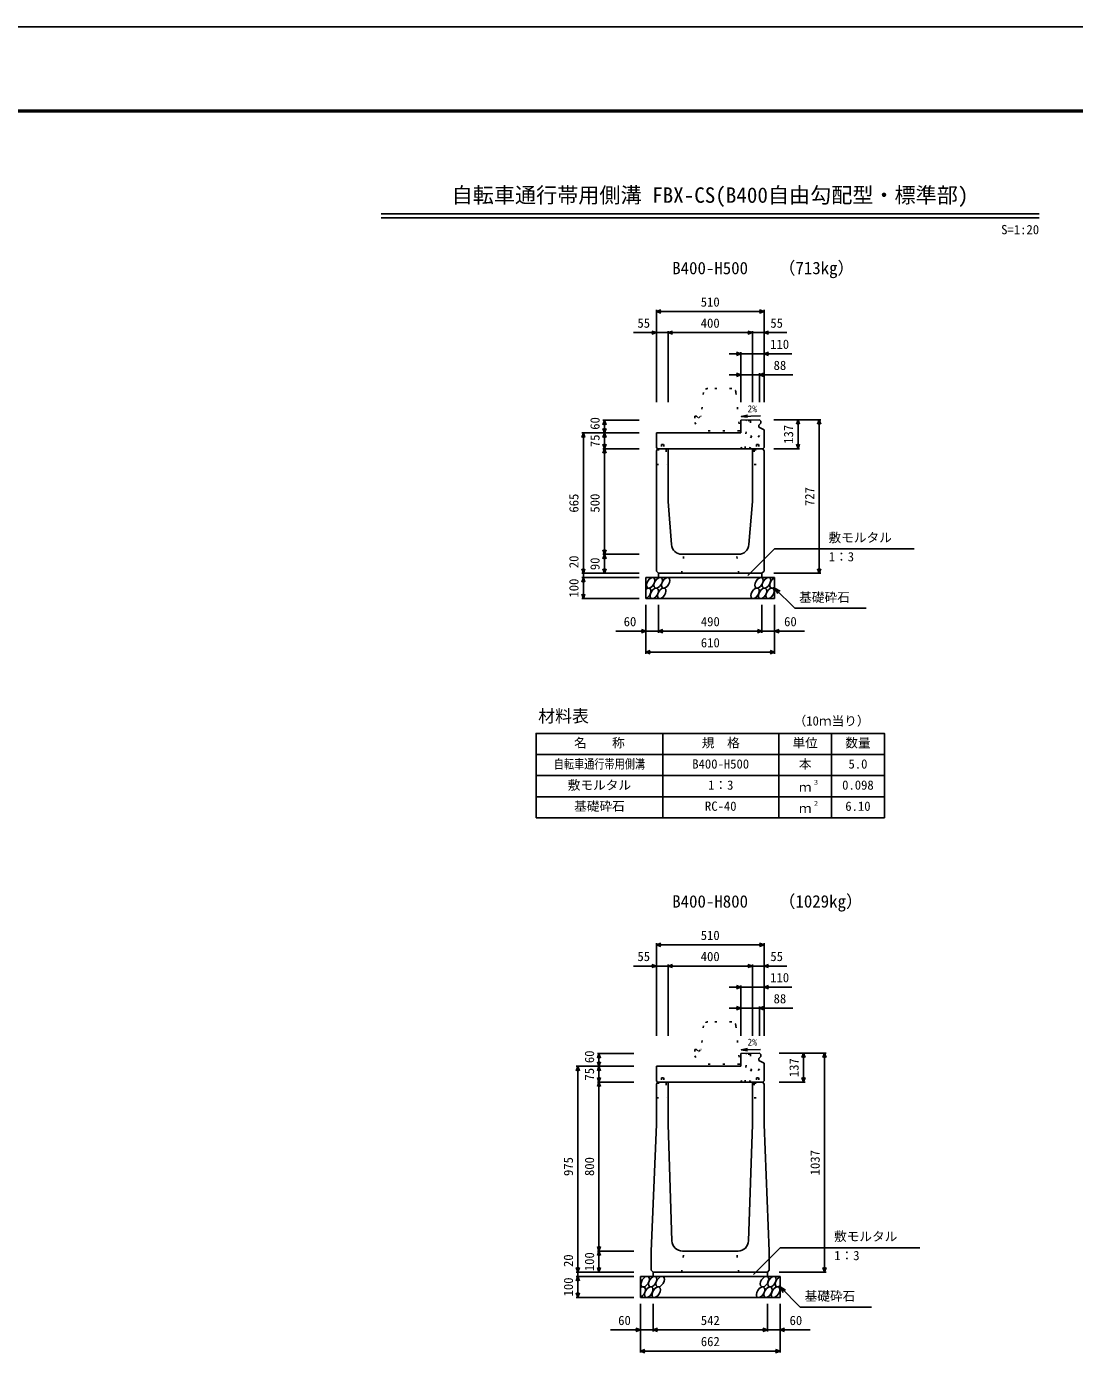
# Model space of a CAD drawing. Units: millimetres, scale not verified. Extents: x -12600 to 12600, y -5940 to 5940.
# Drawn here: x 962 to 5924, y -413 to 5940 of the extents above; entities that cross this region are included whole.
import ezdxf
from ezdxf.enums import TextEntityAlignment as Align

# ---------------------------------------------------------------- set-up
doc = ezdxf.new("R2010")
doc.units = ezdxf.units.MM
doc.header["$LTSCALE"] = 40
doc.linetypes.add('DOTTED', pattern=[1.75, 0.25, -1.5])
for name, color, linetype, lineweight in [('0-0_DIM', 7, 'Continuous', 25), ('0-1_Defpoints', 5, 'Continuous', 25), ('0-2_HATCH', 6, 'Continuous', 25), ('0-3_HYO', 3, 'Continuous', 25), ('0-4_HYO2', 4, 'Continuous', 25), ('0-5_OUTLINE', 3, 'Continuous', 25), ('0-6_OUTLINE2', 4, 'DOTTED', 25), ('0-7_TXT', 7, 'Continuous', 25), ('0-8_WAKU', 3, 'Continuous', 25)]:
    doc.layers.add(name, color=color, linetype=linetype, lineweight=lineweight)
doc.styles.add('ＭＳ ゴシック', font='')
doc.styles.get('ＭＳ ゴシック').set_extended_font_data('MS Gothic')

msp = doc.modelspace()

# ---------------------------------------------------------------- linework, layer by layer
at = {"layer": '0-0_DIM'}
for p, q in [((3945, 4598.96), (3945, 4161.46)), ((4455, 4591.46), (3945, 4591.46)), ((4455, 4598.96), (4455, 4161.46)), ((3836.62, 4491.46), (3945, 4491.46)), ((4000, 4491.46), (3945, 4491.46)), ((4000, 4498.96), (4000, 4161.46)), ((4000, 4491.46), (4400, 4491.46)), ((4400, 4498.96), (4400, 4161.46)), ((4400, 4491.46), (4455, 4491.46)), ((4563.38, 4491.46), (4455, 4491.46)), ((4290, 4391.46), (4345, 4391.46)), ((4345, 4398.96), (4345, 4161.46)), ((4345, 4391.46), (4455, 4391.46)), ((4586.52, 4391.46), (4455, 4391.46)), ((4345, 4291.46), (4290, 4291.46)), ((4345, 4291.46), (4433, 4291.46)), ((4433, 4298.96), (4433, 4161.46)), ((4591.78, 4291.46), (4433, 4291.46)), ((3691.5, 4076.46), (3864, 4076.46)), ((3699, 4076.46), (3699, 4016.46)), ((4723.5, 4078.46), (4501, 4078.46)), ((4616, 4078.46), (4616, 3941.46)), ((4716, 4078.46), (4716, 3351.46)), ((3591.5, 4016.46), (3864, 4016.46)), ((3599, 4016.46), (3599, 3351.46)), ((3699, 3941.46), (3699, 4016.46)), ((3691.5, 3941.46), (3864, 3941.46)), ((3699, 3941.46), (3699, 3441.46)), ((4623.5, 3941.46), (4501, 3941.46)), ((3691.5, 3441.46), (3864, 3441.46)), ((3699, 3441.46), (3699, 3351.46)), ((4378.77, 3340.65), (4505, 3466.89)), ((4505, 3466.89), (5166.46, 3466.89)), ((3591.5, 3351.46), (3864, 3351.46)), ((3591.5, 3331.46), (3864, 3331.46)), ((3599, 3351.46), (3599, 3331.46)), ((3599, 3331.46), (3599, 3231.46)), ((4723.5, 3351.46), (4501, 3351.46)), ((4505, 3281.46), (4600.76, 3185.71)), ((4505, 3281.46), (4530.98, 3266.46)), ((4505, 3281.46), (4520, 3255.48)), ((3591.5, 3231.46), (3864, 3231.46)), ((3895, 2970.1), (3895, 3201.46)), ((3955, 3070.1), (3955, 3201.46)), ((4445, 3070.1), (4445, 3201.46)), ((4505, 2970.1), (4505, 3201.46)), ((4600.76, 3185.71), (4938.31, 3185.71)), ((3895, 3077.6), (3753.21, 3077.6)), ((3895, 3077.6), (3955, 3077.6)), ((3955, 3077.6), (4445, 3077.6)), ((4505, 3077.6), (4445, 3077.6)), ((4505, 3077.6), (4646.79, 3077.6)), ((3895, 2977.6), (4505, 2977.6)), ((3945, 1598.96), (3945, 1161.46)), ((4455, 1591.46), (3945, 1591.46)), ((4455, 1598.96), (4455, 1161.46)), ((3836.62, 1491.46), (3945, 1491.46)), ((4000, 1491.46), (3945, 1491.46)), ((4000, 1498.96), (4000, 1161.46)), ((4000, 1491.46), (4400, 1491.46)), ((4400, 1498.96), (4400, 1161.46)), ((4400, 1491.46), (4455, 1491.46)), ((4563.38, 1491.46), (4455, 1491.46)), ((4345, 1398.96), (4345, 1161.46)), ((4290, 1391.46), (4345, 1391.46)), ((4345, 1391.46), (4455, 1391.46)), ((4586.52, 1391.46), (4455, 1391.46)), ((4345, 1291.46), (4290, 1291.46)), ((4345, 1291.46), (4433, 1291.46)), ((4433, 1298.96), (4433, 1161.46)), ((4591.78, 1291.46), (4433, 1291.46)), ((3665.5, 1076.46), (3838, 1076.46)), ((3673, 1076.46), (3673, 1016.46)), ((4749.5, 1078.46), (4527, 1078.46)), ((4642, 1078.46), (4642, 941.46)), ((4742, 1078.46), (4742, 41.46)), ((3565.5, 1016.46), (3838, 1016.46)), ((3573, 1016.46), (3573, 41.46)), ((3673, 941.46), (3673, 1016.46)), ((3665.5, 941.46), (3838, 941.46)), ((3673, 941.46), (3673, 141.46)), ((4649.5, 941.46), (4527, 941.46)), ((3665.5, 141.46), (3838, 141.46)), ((3673, 141.46), (3673, 41.46)), ((4404.77, 30.65), (4531, 156.89)), ((4531, 156.89), (5192.46, 156.89)), ((3565.5, 41.46), (3838, 41.46)), ((3565.5, 21.46), (3838, 21.46)), ((3573, 41.46), (3573, 21.46)), ((3573, 21.46), (3573, -78.54)), ((4749.5, 41.46), (4527, 41.46)), ((4531, -28.54), (4626.76, -124.29)), ((4531, -28.54), (4556.98, -43.54)), ((4531, -28.54), (4546, -54.52)), ((3565.5, -78.54), (3838, -78.54)), ((3869, -339.9), (3869, -108.54)), ((3929, -239.9), (3929, -108.54)), ((4471, -239.9), (4471, -108.54)), ((4531, -339.9), (4531, -108.54)), ((4626.76, -124.29), (4964.31, -124.29)), ((3869, -232.4), (3727.21, -232.4)), ((3869, -232.4), (3929, -232.4)), ((3929, -232.4), (4471, -232.4)), ((4531, -232.4), (4471, -232.4)), ((4531, -232.4), (4672.79, -232.4)), ((3869, -332.4), (4531, -332.4))]:
    msp.add_line(p, q, dxfattribs=at)
for points in [[(3966.14, 4583.77), (3945, 4591.46), (3966.14, 4599.16)], [(4433.86, 4599.16), (4455, 4591.46), (4433.86, 4583.77)], [(3923.86, 4499.16), (3945, 4491.46), (3923.86, 4483.77)], [(4021.14, 4483.77), (4000, 4491.46), (4021.14, 4499.16)], [(4378.86, 4499.16), (4400, 4491.46), (4378.86, 4483.77)], [(4476.14, 4499.16), (4455, 4491.46), (4476.14, 4483.77)], [(4323.86, 4399.16), (4345, 4391.46), (4323.86, 4383.77)], [(4476.14, 4399.16), (4455, 4391.46), (4476.14, 4383.77)], [(4323.86, 4299.16), (4345, 4291.46), (4323.86, 4283.77)], [(4454.14, 4299.16), (4433, 4291.46), (4454.14, 4283.77)], [(3691.3, 4055.32), (3699, 4076.46), (3706.7, 4055.32)], [(4608.3, 4057.32), (4616, 4078.46), (4623.7, 4057.32)], [(4708.3, 4057.32), (4716, 4078.46), (4723.7, 4057.32)], [(3606.7, 3995.32), (3599, 4016.46), (3591.3, 3995.32)], [(3706.7, 4037.61), (3699, 4016.46), (3691.3, 4037.61)], [(3691.3, 3995.32), (3699, 4016.46), (3706.7, 3995.32)], [(3691.3, 3962.61), (3699, 3941.46), (3706.7, 3962.61)], [(3691.3, 3920.32), (3699, 3941.46), (3706.7, 3920.32)], [(4608.3, 3962.61), (4616, 3941.46), (4623.7, 3962.61)], [(3706.7, 3462.61), (3699, 3441.46), (3691.3, 3462.61)], [(3691.3, 3420.32), (3699, 3441.46), (3706.7, 3420.32)], [(3606.7, 3372.61), (3599, 3351.46), (3591.3, 3372.61)], [(3706.7, 3372.61), (3699, 3351.46), (3691.3, 3372.61)], [(4708.3, 3372.61), (4716, 3351.46), (4723.7, 3372.61)], [(3606.7, 3310.32), (3599, 3331.46), (3591.3, 3310.32)], [(3606.7, 3252.61), (3599, 3231.46), (3591.3, 3252.61)], [(3873.86, 3085.29), (3895, 3077.6), (3873.86, 3069.9)], [(3976.14, 3069.9), (3955, 3077.6), (3976.14, 3085.29)], [(4423.86, 3085.29), (4445, 3077.6), (4423.86, 3069.9)], [(4526.14, 3085.29), (4505, 3077.6), (4526.14, 3069.9)], [(3916.14, 2969.9), (3895, 2977.6), (3916.14, 2985.29)], [(4483.86, 2985.29), (4505, 2977.6), (4483.86, 2969.9)], [(3966.14, 1583.77), (3945, 1591.46), (3966.14, 1599.16)], [(4433.86, 1599.16), (4455, 1591.46), (4433.86, 1583.77)], [(3923.86, 1499.16), (3945, 1491.46), (3923.86, 1483.77)], [(4021.14, 1483.77), (4000, 1491.46), (4021.14, 1499.16)], [(4378.86, 1499.16), (4400, 1491.46), (4378.86, 1483.77)], [(4476.14, 1499.16), (4455, 1491.46), (4476.14, 1483.77)], [(4323.86, 1399.16), (4345, 1391.46), (4323.86, 1383.77)], [(4476.14, 1399.16), (4455, 1391.46), (4476.14, 1383.77)], [(4323.86, 1299.16), (4345, 1291.46), (4323.86, 1283.77)], [(4454.14, 1299.16), (4433, 1291.46), (4454.14, 1283.77)], [(3665.3, 1055.32), (3673, 1076.46), (3680.7, 1055.32)], [(3680.7, 1037.61), (3673, 1016.46), (3665.3, 1037.61)], [(4634.3, 1057.32), (4642, 1078.46), (4649.7, 1057.32)], [(4734.3, 1057.32), (4742, 1078.46), (4749.7, 1057.32)], [(3580.7, 995.32), (3573, 1016.46), (3565.3, 995.32)], [(3665.3, 995.32), (3673, 1016.46), (3680.7, 995.32)], [(3665.3, 962.61), (3673, 941.46), (3680.7, 962.61)], [(4634.3, 962.61), (4642, 941.46), (4649.7, 962.61)], [(3665.3, 920.32), (3673, 941.46), (3680.7, 920.32)], [(3680.7, 162.61), (3673, 141.46), (3665.3, 162.61)], [(3665.3, 120.32), (3673, 141.46), (3680.7, 120.32)], [(3580.7, 62.61), (3573, 41.46), (3565.3, 62.61)], [(3580.7, 0.32), (3573, 21.46), (3565.3, 0.32)], [(3680.7, 62.61), (3673, 41.46), (3665.3, 62.61)], [(4734.3, 62.61), (4742, 41.46), (4749.7, 62.61)], [(3580.7, -57.39), (3573, -78.54), (3565.3, -57.39)], [(3847.86, -224.71), (3869, -232.4), (3847.86, -240.1)], [(3950.14, -240.1), (3929, -232.4), (3950.14, -224.71)], [(4449.86, -224.71), (4471, -232.4), (4449.86, -240.1)], [(4552.14, -224.71), (4531, -232.4), (4552.14, -240.1)], [(3890.14, -340.1), (3869, -332.4), (3890.14, -324.71)], [(4509.86, -324.71), (4531, -332.4), (4509.86, -340.1)]]:
    msp.add_lwpolyline(points, dxfattribs=at)
at = {"layer": '0-1_Defpoints'}
msp.add_lwpolyline([(-4200, -5940), (12600, -5940), (12600, 5940), (-4200, 5940)], close=True, dxfattribs=at)
at = {"layer": '0-2_HATCH'}
for centre in [(3917.89, 3306.46), (3953.37, 3306.46), (3988.84, 3306.46), (4431.05, 3306.46), (4466.52, 3306.46), (3934.77, 3256.46), (3970.25, 3256.46), (4412.45, 3256.46), (4447.93, 3256.46), (4483.41, 3256.46), (3891.89, -3.54), (3927.37, -3.54), (3962.84, -3.54), (4457.05, -3.54), (4492.52, -3.54), (3908.77, -53.54), (3944.25, -53.54), (4438.45, -53.54), (4473.93, -53.54), (4509.41, -53.54)]:
    msp.add_ellipse(centre, major_axis=(14.54, 23.54), ratio=0.5792, dxfattribs=at)
for centre, start_param, end_param in [((4502, 3306.46), 0.6666252, 4.1103269), ((3899.3, 3256.46), 3.7419964, 7.318141), ((4528, -3.54), 0.6666252, 4.1103269), ((3873.3, -53.54), 3.7419964, 7.318141)]:
    msp.add_ellipse(centre, major_axis=(14.54, 23.54), ratio=0.5792, start_param=start_param, end_param=end_param, dxfattribs=at)
at = {"layer": '0-3_HYO'}
for p, q in [((3975, 2593.36), (3975, 2193.36)), ((4525, 2593.36), (4525, 2193.36)), ((4775, 2593.36), (4775, 2193.36)), ((3375, 2493.36), (5025, 2493.36))]:
    msp.add_line(p, q, dxfattribs=at)
msp.add_lwpolyline([(3375, 2193.36), (5025, 2193.36), (5025, 2593.36), (3375, 2593.36)], close=True, dxfattribs=at)
at = {"layer": '0-4_HYO2'}
for p, q in [((3375, 2393.36), (5025, 2393.36)), ((3375, 2293.36), (5025, 2293.36))]:
    msp.add_line(p, q, dxfattribs=at)
at = {"layer": '0-5_OUTLINE', "linetype": 'DOTTED'}
for p, q in [((4168.19, 4208.41), (4157, 4096.46)), ((4301.9, 4226.46), (4188.1, 4226.46)), ((4321.8, 4208.45), (4340, 4026.46)), ((4127, 4096.46), (4127, 4066.46)), ((4127, 4096.46), (4135, 4096.46)), ((4127, 4066.46), (4150, 4026.46)), ((4340, 4026.46), (4150, 4026.46)), ((4168.19, 1208.41), (4157, 1096.46)), ((4301.9, 1226.46), (4188.1, 1226.46)), ((4321.8, 1208.45), (4340, 1026.46)), ((4127, 1096.46), (4127, 1066.46)), ((4127, 1096.46), (4135, 1096.46)), ((4127, 1066.46), (4150, 1026.46)), ((4340, 1026.46), (4150, 1026.46))]:
    msp.add_line(p, q, dxfattribs=at)
at = {"layer": '0-5_OUTLINE'}
for p, q in [((4433.14, 4078.14), (4345, 4076.46)), ((4345, 4016.46), (4345, 4076.46)), ((4433.14, 4078.14), (4439, 4072.4)), ((4439, 4072.4), (4439, 4063.46)), ((3945, 3947.46), (3945, 4016.46)), ((4345, 4016.46), (3945, 4016.46)), ((4430, 4053.46), (4439, 4063.46)), ((4430, 4053.46), (4430, 4043.46)), ((4430, 4043.46), (4455, 4030.46)), ((4455, 3947.46), (4455, 4030.46)), ((3945, 3947.46), (3951, 3941.46)), ((3951, 3941.46), (4449, 3941.46)), ((4000, 3941.46), (4000, 3691.46)), ((4400, 3941.46), (4400, 3691.46)), ((4449, 3941.46), (4455, 3947.46)), ((4000, 3691.46), (4016.32, 3487.48)), ((4400, 3691.46), (4383.68, 3487.48)), ((4066.16, 3441.46), (4333.84, 3441.46)), ((3895, 3331.46), (4505, 3331.46)), ((3895, 3231.46), (3895, 3331.46)), ((3945, 3361.46), (3955, 3351.46)), ((4445, 3351.46), (3955, 3351.46)), ((3955, 3351.46), (3955, 3331.46)), ((4445, 3351.46), (4455, 3361.46)), ((4445, 3351.46), (4445, 3331.46)), ((4505, 3231.46), (4505, 3331.46)), ((3895, 3231.46), (4505, 3231.46)), ((4433.14, 1078.14), (4345, 1076.46)), ((4345, 1016.46), (4345, 1076.46)), ((4430, 1053.46), (4439, 1063.46)), ((4430, 1053.46), (4430, 1043.46)), ((4430, 1043.46), (4455, 1030.46)), ((4433.14, 1078.14), (4439, 1072.4)), ((4439, 1072.4), (4439, 1063.46)), ((4455, 947.46), (4455, 1030.46)), ((3945, 947.46), (3945, 1016.46)), ((4345, 1016.46), (3945, 1016.46)), ((3945, 947.46), (3951, 941.46)), ((3945, 931.46), (3951, 941.46)), ((3945, 741.46), (3945, 931.46)), ((3951, 941.46), (4449, 941.46)), ((4000, 941.46), (4000, 741.46)), ((4400, 941.46), (4400, 741.46)), ((4449, 941.46), (4455, 947.46)), ((4455, 931.46), (4449, 941.46)), ((4455, 741.46), (4455, 931.46)), ((3945, 741.46), (3920, 141.46)), ((4000, 741.46), (4018.39, 189.8)), ((4400, 741.46), (4381.61, 189.8)), ((4455, 741.46), (4480, 141.46)), ((3920, 50.46), (3920, 141.46)), ((4068.36, 141.46), (4331.64, 141.46)), ((4480, 50.46), (4480, 141.46)), ((3869, 21.46), (4531, 21.46)), ((3869, -78.54), (3869, 21.46)), ((3929, 41.46), (3920, 50.46)), ((3929, 41.46), (3929, 21.46)), ((4471, 41.46), (4471, 21.46)), ((4531, -78.54), (4531, 21.46)), ((3869, -78.54), (4531, -78.54))]:
    msp.add_line(p, q, dxfattribs=at)
at = {"layer": '0-5_OUTLINE', "linetype": 'DOTTED'}
for points in [[(4135, 4096.46), (4145, 4086.46), (4155, 4096.46), (4157, 4096.46)], [(4135, 1096.46), (4145, 1086.46), (4155, 1096.46), (4157, 1096.46)]]:
    msp.add_lwpolyline(points, dxfattribs=at)
at = {"layer": '0-5_OUTLINE'}
for points in [[(3945, 3361.46), (3945, 3931.46), (3951, 3941.46)], [(4455, 3361.46), (4455, 3931.46), (4449, 3941.46)], [(3929, 41.46), (4471, 41.46), (4480, 50.46)]]:
    msp.add_lwpolyline(points, dxfattribs=at)
at = {"layer": '0-5_OUTLINE', "linetype": 'DOTTED'}
for centre, start, end in [((4188.1, 4206.46), 90, 174.40835), ((4301.9, 4206.46), 4.08463, 90), ((4188.1, 1206.46), 90, 174.40835), ((4301.9, 1206.46), 4.08463, 90)]:
    msp.add_arc(centre, 20, start, end, dxfattribs=at)
at = {"layer": '0-5_OUTLINE'}
for centre, start, end in [((4066.16, 3491.46), 184.57392, 270), ((4333.84, 3491.46), 270, 355.42608), ((4068.36, 191.46), 181.90915, 270), ((4331.64, 191.46), 270, 358.09085)]:
    msp.add_arc(centre, 50, start, end, dxfattribs=at)
at = {"layer": '0-6_OUTLINE2'}
for p, q in [((4365.6, 3941.46), (4372.11, 4074.37)), ((4372.11, 4074.37), (4369.28, 4076.96)), ((4390.28, 4074.59), (4372.11, 4074.37)), ((4390.28, 4074.56), (4392.88, 4077.38)), ((4390.28, 4074.56), (4396.8, 3941.46)), ((4343.61, 3941.46), (4432.78, 4042.02)), ((4385.15, 3941.46), (4453.79, 4031.09)), ((3969, 3961.96), (3981, 3961.96)), ((3969, 3961.96), (3969, 3936.96)), ((3981, 3961.96), (3981, 3936.96)), ((4419, 3961.96), (4431, 3961.96)), ((4419, 3961.96), (4419, 3936.96)), ((4431, 3961.96), (4431, 3936.96)), ((3948.3, 3936.96), (3992, 3936.96)), ((3992, 3936.96), (3992, 3866.46)), ((4408, 3936.96), (4451.7, 3936.96)), ((4408, 3936.96), (4408, 3866.46)), ((3945, 3866.46), (3992, 3866.46)), ((4408, 3866.46), (4455, 3866.46)), ((4065, 3351.46), (4075, 3441.46)), ((4335, 3351.46), (4325, 3441.46)), ((4343.61, 941.46), (4432.78, 1042.02)), ((4365.6, 941.46), (4372.11, 1074.37)), ((4372.11, 1074.37), (4369.28, 1076.96)), ((4390.28, 1074.59), (4372.11, 1074.37)), ((4385.15, 941.46), (4453.79, 1031.09)), ((4390.28, 1074.56), (4392.88, 1077.38)), ((4390.28, 1074.56), (4396.8, 941.46)), ((3969, 961.96), (3981, 961.96)), ((3969, 961.96), (3969, 936.96)), ((3981, 961.96), (3981, 936.96)), ((4419, 961.96), (4431, 961.96)), ((4419, 961.96), (4419, 936.96)), ((4431, 961.96), (4431, 936.96)), ((3948.3, 936.96), (3992, 936.96)), ((3992, 936.96), (3992, 866.46)), ((4408, 936.96), (4451.7, 936.96)), ((4408, 936.96), (4408, 866.46)), ((3945, 866.46), (3992, 866.46)), ((4408, 866.46), (4455, 866.46)), ((4065, 41.46), (4075, 141.46)), ((4335, 41.46), (4325, 141.46))]:
    msp.add_line(p, q, dxfattribs=at)
at = {"layer": '0-7_TXT'}
for p, q in [((2641.64, 5054.39), (5758.36, 5054.39)), ((2641.64, 5035.19), (5758.36, 5035.19)), ((4347.06, 4094.97), (4376.7, 4090.33)), ((4347.06, 1094.97), (4376.7, 1090.33))]:
    msp.add_line(p, q, dxfattribs=at)
for points in [[(4437.48, 4096.7), (4347.06, 4094.97), (4376.5, 4100.74)], [(4437.48, 1096.7), (4347.06, 1094.97), (4376.5, 1100.74)]]:
    msp.add_lwpolyline(points, dxfattribs=at)
at = {"layer": '0-8_WAKU', "lineweight": 50}
msp.add_lwpolyline([(-3800, -5540), (12200, -5540), (12200, 5540), (-3800, 5540)], close=True, dxfattribs=at)

# ---------------------------------------------------------------- texts
at = {"layer": '0-0_DIM', "style": 'ＭＳ ゴシック'}
for s, p in [('510', (4155, 4601.46)), ('55', (3855.16, 4501.46)), ('400', (4155, 4501.46)), ('55', (4484.84, 4501.46)), ('110', (4484.02, 4401.46)), ('88', (4500.19, 4301.46)), ('敷モルタル', (4760.6, 3485.62)), ('1：3', (4761.6, 3394.93)), ('基礎砕石', (4621.32, 3202.88)), ('60', (3790, 3087.6)), ('490', (4155.53, 3087.6)), ('60', (4550, 3087.6)), ('610', (4155.53, 2987.6)), ('510', (4155, 1601.46)), ('55', (3855.16, 1501.46)), ('400', (4155, 1501.46)), ('55', (4484.84, 1501.46)), ('110', (4484.02, 1401.46)), ('88', (4500.19, 1301.46)), ('敷モルタル', (4786.6, 175.62)), ('1：3', (4787.6, 84.93)), ('基礎砕石', (4647.32, -107.12)), ('60', (3764, -222.4)), ('542', (4155.53, -222.4)), ('60', (4576, -222.4)), ('662', (4155.53, -322.4))]:
    msp.add_text(s, height=43.99, dxfattribs=at).set_placement(p, align=Align.BOTTOM_LEFT)
for s, p in [('60', (3689, 4031.46)), ('75', (3689, 3948.96)), ('137', (4606, 3964.96)), ('727', (4706, 3669.96)), ('665', (3589, 3638.96)), ('500', (3689, 3638.96)), ('20', (3589, 3375.78)), ('90', (3689, 3366.46)), ('100', (3589, 3236.46)), ('60', (3663, 1031.46)), ('137', (4632, 964.96)), ('75', (3663, 948.96)), ('975', (3563, 496.71)), ('800', (3663, 496.71)), ('1037', (4732, 499.96)), ('100', (3663, 45.93)), ('20', (3563, 65.78)), ('100', (3563, -73.54))]:
    msp.add_text(s, height=43.99, rotation=90, dxfattribs=at).set_placement(p, align=Align.BOTTOM_LEFT)
at = {"layer": '0-7_TXT', "style": 'ＭＳ ゴシック'}
for s, height, p in [('自転車通行帯用側溝 FBX-CS(B400自由勾配型・標準部)', 73.31, (2975, 5084.39)), ('S', 43.99, (5578.36, 4944.39)), ('=', 43.99, (5608.36, 4944.39)), ('1', 43.99, (5638.36, 4944.39)), (':', 43.99, (5668.36, 4944.39)), ('2', 43.99, (5698.36, 4944.39)), ('0', 43.99, (5728.36, 4944.39)), ('（713kg）', 58.65, (4523.7, 4750.84)), ('B400-H500', 58.65, (4020, 4750.44)), ('2%', 32.99, (4376.63, 4104.31)), ('材料表', 58.65, (3385, 2628.36)), ('（10ｍ当り）', 43.99, (4595, 2617.36)), ('名\u3000\u3000称', 43.99, (3555, 2513.36)), ('規\u3000格', 43.99, (4160, 2513.36)), ('単位', 43.99, (4590, 2513.36)), ('数量', 43.99, (4840, 2513.36)), ('B400-H500', 43.99, (4115, 2413.36)), ('本', 43.99, (4620, 2413.36)), ('5.0', 43.99, (4855, 2413.36)), ('敷モルタル', 43.99, (3525, 2313.36)), ('1：3', 43.99, (4190, 2313.36)), ('３', 21.99, (4685.54, 2343.73)), ('0.098', 43.99, (4825, 2313.36)), ('ｍ', 43.99, (4620, 2303.36)), ('基礎砕石', 43.99, (3555, 2213.36)), ('RC-40', 43.99, (4175, 2213.36)), ('ｍ', 43.99, (4620, 2203.36)), ('２', 21.99, (4685.54, 2243.73)), ('6.10', 43.99, (4840, 2213.36)), ('B400-H800', 58.65, (4020, 1750.44)), ('（1029kg）', 58.65, (4523.7, 1750.84)), ('2%', 32.99, (4376.63, 1104.31))]:
    msp.add_text(s, height=height, dxfattribs=at).set_placement(p, align=Align.BOTTOM_LEFT)
at = {"layer": '0-7_TXT', "style": 'ＭＳ ゴシック', "width": 0.8}
msp.add_text('自転車通行帯用側溝', height=43.99, dxfattribs=at).set_placement((3459, 2413.36), align=Align.BOTTOM_LEFT)

doc.saveas('drawing.dxf')
